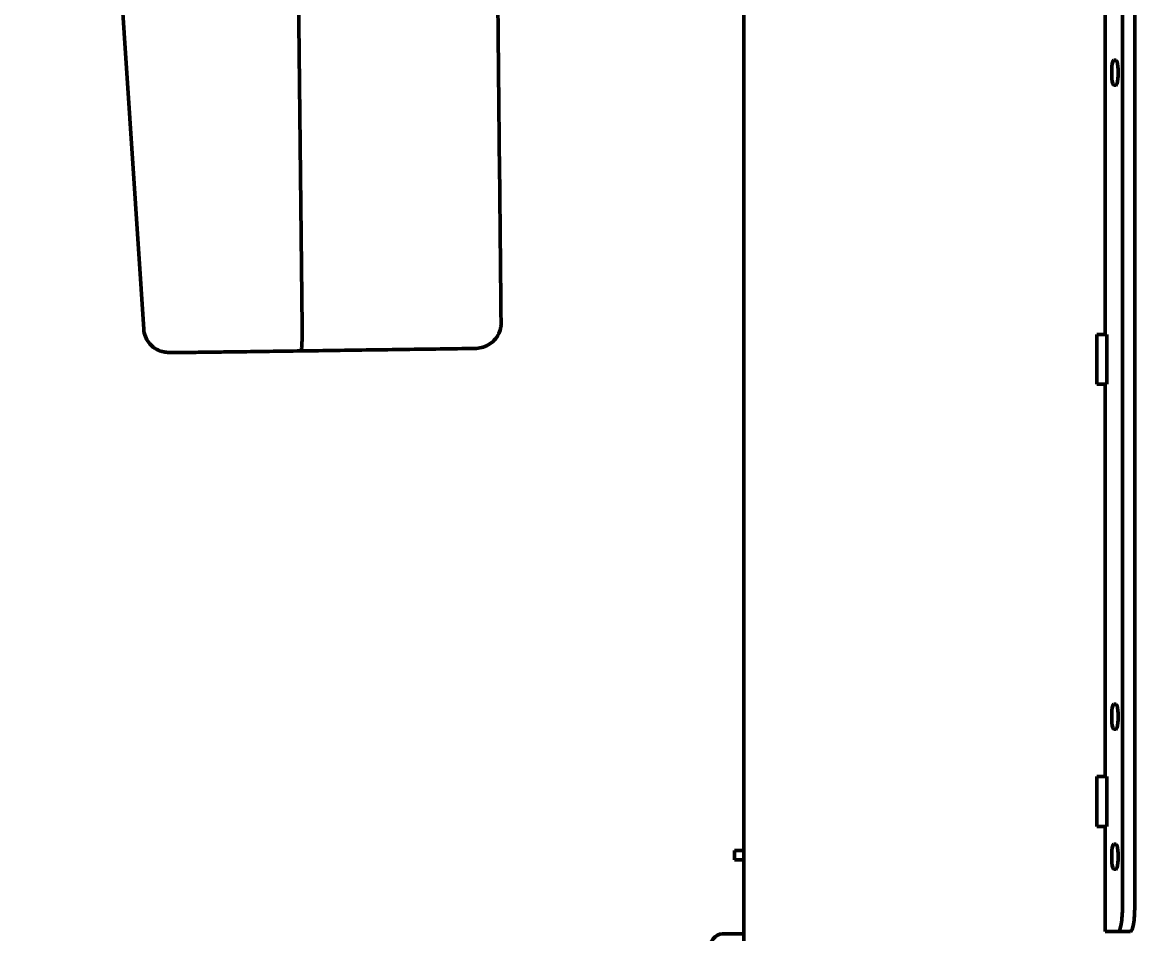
# Model space of a CAD drawing. Header units: inches. Extents: x 15 to 402, y 6 to 258.
# Drawn here: x 54.73 to 77.07, y 85.32 to 103.63 of the extents above; entities that cross this region are included whole.
import ezdxf

# ---------------------------------------------------------------- set-up
doc = ezdxf.new("R2010")
doc.units = ezdxf.units.IN
doc.header["$LTSCALE"] = 12
doc.header["$MEASUREMENT"] = 0
doc.layers.add('Dimension (ANSI)', color=7, linetype='Continuous', lineweight=25)
doc.layers.add('Visible (ANSI)', color=7, linetype='Continuous', lineweight=50)
doc.styles.add('MEMCOR Medium', font='arial.ttf')
doc.dimstyles.new('Default (ANSI)', dxfattribs={"dimscale": 12, "dimtxt": 0.15, "dimasz": 0.098425, "dimexe": 0.125, "dimexo": 0.0625, "dimgap": 0.031496, "dimtad": 0, "dimtih": 1, "dimtoh": 1, "dimdec": 4, "dimrnd": 1e-08, "dimzin": 3, "dimdsep": 46, "dimlunit": 5, "dimtxsty": 'MEMCOR Medium', "dimcen": 0.09, "dimdle": 0.393701, "dimclrd": 256, "dimclre": 256, "dimclrt": 256, "dimadec": 0, "dimazin": 1, "dimtfac": 0.8, "dimtofl": 0, "dimtmove": 0, "dimatfit": 3, "dimfxl": 1, "dimfrac": 1, "dimtolj": 1, "dimtzin": 4, "dimlwd": -1, "dimlwe": -1, "dimarcsym": 0})

# ---------------------------------------------------------------- blocks, each defined once
blk = doc.blocks.new('*D22')
at = {"layer": 'Defpoints', "color": 0, "transparency": 16777216}
for p in [(35.857, 131.747), (26.937, 34.332), (66.494, 34.332)]:
    blk.add_point(p, dxfattribs=at)
at = {"layer": 'Dimension (ANSI)', "transparency": 16777216}
for p, q in [((35.107, 131.747), (25.437, 131.747)), ((26.937, 130.566), (26.937, 87.135)), ((26.937, 35.513), (26.937, 80.394)), ((65.744, 34.332), (25.437, 34.332))]:
    blk.add_line(p, q, dxfattribs=at)
for points in [[(26.74, 130.566), (27.133, 130.566), (26.937, 131.747)], [(26.74, 35.513), (27.133, 35.513), (26.937, 34.332)]]:
    blk.add_solid(points, dxfattribs=at)
at = {"layer": 'Dimension (ANSI)', "transparency": 16777216, "char_height": 1.8, "attachment_point": 5, "style": 'MEMCOR Medium'}
for s, insert in [('\\A1; 97{\\H0.8x;\\S7#16;} in', (26.937, 85.604)), ('\\A1;[2474.3 mm]', (26.937, 82.233))]:
    blk.add_mtext(s, dxfattribs=dict(at, insert=insert))
blk = doc.blocks.new('*D23')
at = {"layer": 'Defpoints', "color": 0, "transparency": 16777216}
for p in [(39.876, 122.865), (66.907, 122.865), (66.494, 34.332)]:
    blk.add_point(p, dxfattribs=at)
at = {"layer": 'Dimension (ANSI)', "transparency": 16777216}
for p, q in [((66.157, 122.865), (38.376, 122.865)), ((39.876, 121.684), (39.876, 100.448)), ((39.876, 35.513), (39.876, 93.658)), ((65.744, 34.332), (38.376, 34.332))]:
    blk.add_line(p, q, dxfattribs=at)
for points in [[(39.68, 121.684), (40.073, 121.684), (39.876, 122.865)], [(39.68, 35.513), (40.073, 35.513), (39.876, 34.332)]]:
    blk.add_solid(points, dxfattribs=at)
at = {"layer": 'Dimension (ANSI)', "transparency": 16777216, "char_height": 1.8, "attachment_point": 5, "style": 'MEMCOR Medium'}
for s, insert in [('\\A1; 88{\\H0.8x;\\S9#16;} in', (39.876, 98.917)), ('\\A1;[2248.7 mm]', (39.876, 95.521))]:
    blk.add_mtext(s, dxfattribs=dict(at, insert=insert))

msp = doc.modelspace()

# ---------------------------------------------------------------- linework, layer by layer
at = {"layer": 'Visible (ANSI)'}
for p, q in [((57.17435, 97.46387), (55.95731, 115.96921)), ((60.1539, 116.02324), (60.35375, 97.50583)), ((76.82474, 85.86465), (76.82474, 114.61465)), ((77.07094, 114.61465), (77.07094, 85.86465)), ((69.22121, 69.48565), (69.22121, 110.15222)), ((76.47744, 105.23465), (76.47744, 97.35465)), ((76.65109, 102.86465), (76.6945, 102.86465)), ((76.6945, 102.36465), (76.65109, 102.36465)), ((60.35375, 97.50583), (60.35375, 97.50579)), ((76.31278, 97.35465), (76.51, 97.35465)), ((76.31278, 97.35465), (76.31278, 96.35465)), ((76.51, 97.35465), (76.51, 96.35465)), ((57.68098, 96.99657), (58.11567, 96.99657)), ((76.31278, 96.35465), (76.51, 96.35465)), ((76.47744, 96.35465), (76.47744, 88.47465)), ((76.65109, 89.92715), (76.6945, 89.92715)), ((76.6945, 89.42715), (76.65109, 89.42715)), ((76.31278, 88.47465), (76.51, 88.47465)), ((76.31278, 88.47465), (76.31278, 87.47465)), ((76.51, 88.47465), (76.51, 87.47465)), ((76.31278, 87.47465), (76.51, 87.47465)), ((76.47744, 87.47465), (76.47744, 85.36465)), ((76.65109, 87.11465), (76.6945, 87.11465)), ((69.12601, 86.98965), (69.03671, 86.98965)), ((69.03671, 86.98965), (69.03671, 86.80215)), ((69.12601, 86.98965), (69.22121, 86.98965)), ((69.12601, 86.80215), (69.03671, 86.80215)), ((69.12601, 86.80215), (69.22121, 86.80215)), ((76.6945, 86.61465), (76.65109, 86.61465)), ((76.47744, 85.36465), (76.73791, 85.36465)), ((76.73791, 85.36465), (76.98412, 85.36465)), ((68.79146, 85.31635), (69.22121, 85.31635))]:
    msp.add_line(p, q, dxfattribs=at)
for centre, major_axis, ratio, start_param, end_param in [((76.65109, 102.61465), (0, -0.25), 0.17364818, 3.14159265, 6.28318531), ((76.6945, 102.61465), (0, 0.25), 0.17364818, 3.14159265, 6.28318531), ((63.84902, 97.57671), (0.44224, 0.23315), 0.99921918, 5.76280936, 5.80857198), ((76.65109, 89.67715), (0, -0.25), 0.17364818, 3.14159265, 6.28318531), ((76.6945, 89.67715), (0, 0.25), 0.17364818, 3.14159265, 6.28318531), ((76.65109, 86.86465), (0, -0.25), 0.17364818, 3.14159265, 6.28318531), ((76.6945, 86.86465), (0, 0.25), 0.17364818, 3.14159265, 6.28318531), ((76.73791, 85.86465), (0, -0.5), 0.17364818, 0, 1.57079633), ((76.98412, 85.86465), (0, -0.5), 0.17364818, 0, 1.57079633), ((68.79146, 84.87074), (0, 0.44561), 0.64278761, 0, 2.75995643)]:
    msp.add_ellipse(centre, major_axis=major_axis, ratio=ratio, start_param=start_param, end_param=end_param, dxfattribs=at)
for points, knots in [([(64.15946, 116.08022), (64.17209, 114.84716), (64.18471, 113.6141), (64.20996, 111.1478), (64.22259, 109.91455), (64.24784, 107.44807), (64.26047, 106.21483), (64.28572, 103.74835), (64.29834, 102.51511), (64.32359, 100.04863), (64.33622, 98.81539), (64.34885, 97.58215)], [-48.29602646, -48.29602646, -48.29602646, -48.29602646, -38.88928459, -38.88928459, -29.48116574, -29.48116574, -20.0730469, -20.0730469, -10.66492805, -10.66492805, -1.2568092, -1.2568092, -1.2568092, -1.2568092]), ([(57.17435, 97.46387), (57.17785, 97.41065), (57.19022, 97.35934), (57.22655, 97.26585), (57.25118, 97.22578), (57.30722, 97.15194), (57.33777, 97.12451), (57.40531, 97.07119), (57.43555, 97.05603), (57.50707, 97.02214), (57.53048, 97.01713), (57.59443, 97.00068), (57.60547, 97.00116), (57.6285, 96.99853), (57.63468, 96.99813), (57.64434, 96.99748), (57.64756, 96.99731), (57.65384, 96.99702), (57.65635, 96.99693), (57.66232, 96.99675), (57.6647, 96.99671), (57.6694, 96.99663), (57.67132, 96.99661), (57.67483, 96.99659), (57.67638, 96.99658), (57.67894, 96.99657), (57.67996, 96.99657), (57.68098, 96.99657)], [31.686008577, 31.686008577, 31.686008577, 31.686008577, 31.688050427, 31.688050427, 31.690369238, 31.690369238, 31.693510909, 31.693510909, 31.698628278, 31.698628278, 31.709040151, 31.709040151, 31.735110803, 31.735110803, 31.763144719, 31.763144719, 31.789610146, 31.789610146, 31.825684271, 31.825684271, 31.893276745, 31.893276745, 31.982677211, 31.982677211, 32.072077678, 32.072077678, 32.13301091, 32.13301091, 32.13301091, 32.13301091]), ([(60.35375, 97.50579), (60.35453, 97.44077), (60.35459, 97.37688), (60.35325, 97.25853), (60.35186, 97.20521), (60.34774, 97.11625), (60.34505, 97.08147), (60.33889, 97.03688), (60.33553, 97.02584), (60.33194, 97.02577), (60.33194, 97.02577), (60.33194, 97.02577)], [0, 0, 0, 0, 0.4958908, 0.4958908, 0.99192361, 0.99192361, 1.48822485, 1.48822485, 1.94932359, 1.94932359, 1.94968033, 1.94968033, 1.94968033, 1.94968033]), ([(63.82309, 97.07557), (63.86833, 97.07621), (63.91372, 97.08224), (64.00281, 97.10549), (64.04683, 97.12278), (64.1314, 97.1702), (64.17229, 97.2005), (64.24651, 97.27676), (64.27984, 97.32277), (64.32437, 97.41925), (64.33856, 97.46619), (64.34683, 97.5301), (64.34804, 97.5447), (64.34856, 97.55929)], [-0.00027795, -0.00027795, -0.00027795, -0.00027795, 0.36076886, 0.36076886, 0.72181567, 0.72181567, 1.08286248, 1.08286248, 1.44390928, 1.44390928, 1.72325818, 1.72325818, 1.80495609, 1.80495609, 1.80495609, 1.80495609]), ([(58.11567, 96.99657), (58.1427, 96.99657), (58.19202, 96.99709), (58.36, 96.99899), (58.47452, 97.00039), (58.75621, 97.004), (58.92082, 97.00617), (59.28843, 97.01113), (59.48797, 97.01387), (59.9042, 97.01968), (60.12066, 97.02274), (60.33194, 97.02577)], [32.13301091, 32.13301091, 32.13301091, 32.13301091, 33.74681474, 33.74681474, 35.36061856, 35.36061856, 36.97442239, 36.97442239, 38.58822621, 38.58822621, 40.20203004, 40.20203004, 40.20203004, 40.20203004]), ([(60.33194, 97.02577), (60.56468, 97.02909), (60.79742, 97.03241), (61.26291, 97.03905), (61.49566, 97.04237), (61.96114, 97.04901), (62.19389, 97.05233), (62.65938, 97.05897), (62.89212, 97.06229), (63.35761, 97.06893), (63.59035, 97.07225), (63.82309, 97.07557)], [-0.04227333, -0.04227333, -0.04227333, -0.04227333, 1.73192806, 1.73192806, 3.50612946, 3.50612946, 5.28033085, 5.28033085, 7.05453224, 7.05453224, 8.82873364, 8.82873364, 8.82873364, 8.82873364])]:
    msp.add_open_spline(points, degree=3, knots=knots, dxfattribs=at)

# ---------------------------------------------------------------- dimensions: what is measured, and where the dimension line sits
at = {"layer": 'Dimension (ANSI)'}
for base, p1, p2, text, picture, middle in [((26.936647, 34.331649), (35.856598, 131.746998), (66.494325, 34.331649), ' <> in\\X[2474.3 mm]', '*D22', (26.936647, 83.764495)), ((39.87645, 122.86465), (66.49433, 34.33165), (66.9068, 122.86465), ' <> in\\X[2248.7 mm]', '*D23', (39.87645, 97.05277))]:
    dim = msp.add_linear_dim(base=base, p1=p1, p2=p2, angle=90, text=text, dimstyle='Default (ANSI)', override={"dimgap": 0.031496, "dimdec": 4, "dimpost": '', "dimtol": 0, "dimlim": 0, "dimtp": 0, "dimtm": 0, "dimtdec": 2, "dimatfit": 1}, dxfattribs=at)
    dim.commit()
    dim.dimension.update_dxf_attribs({"geometry": picture, "text_midpoint": middle, "dimtype": 160})

doc.saveas('drawing.dxf')
